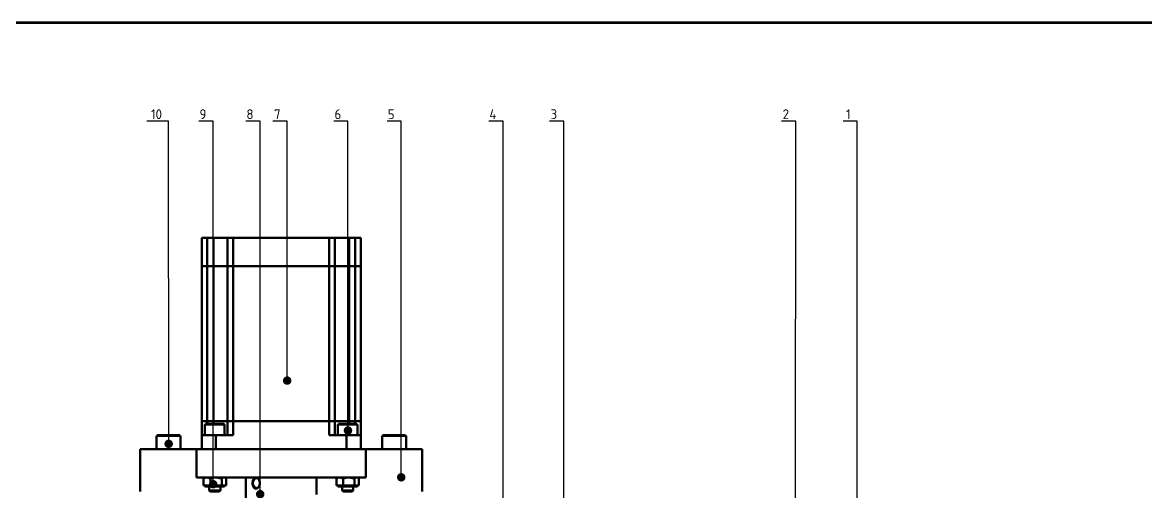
# Model space of a CAD drawing. Header units: millimetres. Extents: x -190 to 12889, y -227 to 3957.
# Drawn here: x 508.6 to 906.8, y 2342 to 2508.5 of the extents above; entities that cross this region are included whole.
import ezdxf
from ezdxf import colors
from ezdxf.entities.mleader import LeaderData, LeaderLine
from ezdxf.math import Vec2, Vec3

# ---------------------------------------------------------------- set-up
doc = ezdxf.new("R2010")
doc.units = ezdxf.units.MM
doc.header["$LTSCALE"] = 0.7
doc.layers.get('0').update_dxf_attribs({"color": 255})
for name, color, linetype, lineweight in [('AM_5', 10, 'Continuous', 25), ('CON', 7, 'Continuous', 50), ('KHUNGBV', 5, 'Continuous', 70)]:
    doc.layers.add(name, color=color, linetype=linetype, lineweight=lineweight)
doc.styles.add('TCVN7824', font='tcvn+7284-2003r.ttf', dxfattribs={"height": 3.5})

# ---------------------------------------------------------------- blocks, each defined once
blk = doc.blocks.new('dfhjd')
at = {"layer": 'KHUNGBV', "color": 9, "ltscale": 5}
blk.add_line((6559.44, 3469.71), (7718.44, 3469.71), dxfattribs=at)
blk = doc.blocks.new('_Dot')
at = {"color": 0, "linetype": 'ByBlock', "lineweight": -2}
blk.add_line((-0.5, 0), (-1, 0), dxfattribs=at)
at = {"color": 0, "linetype": 'ByBlock', "const_width": 0.5}
blk.add_lwpolyline([(-0.25, 0, 1), (0.25, 0, 1)], format="xyb", close=True, dxfattribs=at)

msp = doc.modelspace()

# ---------------------------------------------------------------- linework, layer by layer
at = {"linetype": 'Continuous', "lineweight": 25, "flags": 128}
for points in [[(590.4808, 2345.0318), (590.5668, 2345.6521), (590.8115, 2346.178), (591.1778, 2346.5294), (591.6098, 2346.6528), (592.0418, 2346.5294), (592.4081, 2346.178), (592.6528, 2345.6521), (592.7055, 2345.4224)], [(592.7055, 2344.6412), (592.6528, 2344.4115), (592.4081, 2343.8856), (592.0418, 2343.5342), (591.6098, 2343.4108), (591.1778, 2343.5342), (590.8115, 2343.8856), (590.5668, 2344.4115), (590.4808, 2345.0318)]]:
    msp.add_lwpolyline(points, dxfattribs=at)
at = {"linetype": 'Continuous', "lineweight": 25}
for centre, radius, start, end in [((573.4378, 2365.8318), 0.2, 90, 180), ((580.0378, 2365.8318), 0.2, 0, 90), ((620.5778, 2365.8318), 0.2, 90, 180), ((627.1778, 2365.8318), 0.2, 0, 90), ((556.3078, 2361.7818), 0.25, 90, 180), ((564.3078, 2361.7818), 0.25, 0, 90), ((636.3078, 2361.7818), 0.25, 90, 180), ((644.3078, 2361.7818), 0.25, 0, 90)]:
    msp.add_arc(centre, radius, start, end, dxfattribs=at)
at = {"layer": 'CON', "linetype": 'Continuous'}
for p, q in [((572.1078, 2432.0318), (572.1078, 2422.0318)), ((574.1078, 2432.0318), (572.1078, 2432.0318)), ((574.1078, 2432.0318), (574.1078, 2422.0318)), ((576.2578, 2432.0318), (574.1078, 2432.0318)), ((576.2578, 2432.0318), (576.2578, 2422.0318)), ((576.2578, 2432.0318), (581.2578, 2432.0318)), ((583.2578, 2432.0318), (581.2578, 2432.0318)), ((581.2578, 2432.0318), (581.2578, 2422.0318)), ((583.2578, 2432.0318), (583.2578, 2422.0318)), ((583.2578, 2432.0318), (617.3578, 2432.0318)), ((619.3578, 2432.0318), (617.3578, 2432.0318)), ((617.3578, 2432.0318), (617.3578, 2422.0318)), ((619.3578, 2432.0318), (619.3578, 2422.0318)), ((619.3578, 2432.0318), (624.3578, 2432.0318)), ((624.3578, 2432.0318), (624.3578, 2422.0318)), ((626.5078, 2432.0318), (624.3578, 2432.0318)), ((626.5078, 2432.0318), (626.5078, 2422.0318)), ((628.5078, 2432.0318), (626.5078, 2432.0318)), ((628.5078, 2432.0318), (628.5078, 2422.0318)), ((572.1078, 2422.0318), (574.1078, 2422.0318)), ((572.1078, 2422.0218), (572.1078, 2367.0418)), ((572.1078, 2422.0218), (574.1078, 2422.0218)), ((572.1578, 2422.0218), (572.1578, 2422.0318)), ((574.1078, 2422.0318), (576.2578, 2422.0318)), ((574.1078, 2422.0218), (574.1078, 2422.0318)), ((574.1078, 2422.0218), (574.1078, 2367.0418)), ((574.1078, 2422.0218), (576.2578, 2422.0218)), ((576.2578, 2422.0218), (576.2578, 2422.0318)), ((581.2578, 2422.0318), (576.2578, 2422.0318)), ((576.2578, 2422.0218), (576.2578, 2367.0418)), ((581.2578, 2422.0218), (576.2578, 2422.0218)), ((581.2578, 2422.0318), (583.2578, 2422.0318)), ((581.2578, 2422.0218), (581.2578, 2367.0418)), ((581.2578, 2422.0218), (583.2578, 2422.0218)), ((581.3078, 2422.0218), (581.3078, 2422.0318)), ((583.2578, 2422.0318), (617.3578, 2422.0318)), ((583.2578, 2422.0218), (583.2578, 2422.0318)), ((583.2578, 2422.0218), (583.2578, 2367.0418)), ((583.2578, 2422.0218), (617.3578, 2422.0218)), ((617.3578, 2422.0318), (619.3578, 2422.0318)), ((617.3578, 2422.0218), (617.3578, 2422.0318)), ((617.3578, 2422.0218), (617.3578, 2367.0418)), ((617.3578, 2422.0218), (619.3578, 2422.0218)), ((619.3078, 2422.0218), (619.3078, 2422.0318)), ((624.3578, 2422.0318), (619.3578, 2422.0318)), ((619.3578, 2422.0218), (619.3578, 2367.0418)), ((624.3578, 2422.0218), (619.3578, 2422.0218)), ((624.3578, 2422.0218), (624.3578, 2422.0318)), ((624.3578, 2422.0318), (626.5078, 2422.0318)), ((624.3578, 2422.0218), (624.3578, 2367.0418)), ((624.3578, 2422.0218), (626.5078, 2422.0218)), ((626.5078, 2422.0318), (628.5078, 2422.0318)), ((626.5078, 2422.0218), (626.5078, 2422.0318)), ((626.5078, 2422.0218), (626.5078, 2367.0418)), ((626.5078, 2422.0218), (628.5078, 2422.0218)), ((628.4578, 2422.0218), (628.4578, 2422.0318)), ((628.5078, 2422.0218), (628.5078, 2367.0418)), ((572.1078, 2367.0418), (574.1078, 2367.0418)), ((572.1078, 2367.0318), (572.1078, 2362.0318)), ((572.1078, 2367.0318), (574.1078, 2367.0318)), ((572.1578, 2367.0418), (572.1578, 2367.0318)), ((573.2378, 2365.8318), (573.2378, 2362.0318)), ((580.2378, 2365.8318), (573.2378, 2365.8318)), ((573.4378, 2366.0318), (580.0378, 2366.0318)), ((574.1078, 2367.0418), (576.2578, 2367.0418)), ((574.1078, 2367.0418), (574.1078, 2367.0318)), ((574.1078, 2367.0318), (576.2578, 2367.0318)), ((574.1078, 2367.0318), (574.1078, 2366.0318)), ((576.2578, 2367.0418), (576.2578, 2367.0318)), ((581.2578, 2367.0418), (576.2578, 2367.0418)), ((581.2578, 2367.0318), (576.2578, 2367.0318)), ((576.2578, 2367.0318), (576.2578, 2366.0318)), ((580.2378, 2362.0318), (580.2378, 2365.8318)), ((581.2578, 2367.0418), (583.2578, 2367.0418)), ((581.2578, 2367.0318), (581.2578, 2362.0318)), ((581.2578, 2367.0318), (583.2578, 2367.0318)), ((581.3078, 2367.0418), (581.3078, 2367.0318)), ((583.2578, 2367.0418), (617.3578, 2367.0418)), ((583.2578, 2367.0418), (583.2578, 2367.0318)), ((583.2578, 2367.0318), (583.2578, 2362.0318)), ((583.2578, 2367.0318), (617.3578, 2367.0318)), ((617.3578, 2367.0418), (619.3578, 2367.0418)), ((617.3578, 2367.0418), (617.3578, 2367.0318)), ((617.3578, 2367.0318), (617.3578, 2362.0318)), ((617.3578, 2367.0318), (619.3578, 2367.0318)), ((619.3078, 2367.0418), (619.3078, 2367.0318)), ((624.3578, 2367.0418), (619.3578, 2367.0418)), ((619.3578, 2367.0318), (619.3578, 2362.0318)), ((624.3578, 2367.0318), (619.3578, 2367.0318)), ((620.3778, 2365.8318), (620.3778, 2362.0318)), ((627.3778, 2365.8318), (620.3778, 2365.8318)), ((620.5778, 2366.0318), (627.1778, 2366.0318)), ((624.3578, 2367.0418), (624.3578, 2367.0318)), ((624.3578, 2367.0418), (626.5078, 2367.0418)), ((624.3578, 2367.0318), (626.5078, 2367.0318)), ((624.3578, 2367.0318), (624.3578, 2366.0318)), ((626.5078, 2367.0418), (628.5078, 2367.0418)), ((626.5078, 2367.0418), (626.5078, 2367.0318)), ((626.5078, 2367.0318), (628.5078, 2367.0318)), ((626.5078, 2367.0318), (626.5078, 2366.0318)), ((627.3778, 2362.0318), (627.3778, 2365.8318)), ((628.4578, 2367.0418), (628.4578, 2367.0318)), ((628.5078, 2367.0318), (628.5078, 2362.0318)), ((556.0578, 2361.7818), (556.0578, 2357.0318)), ((564.5578, 2361.7818), (556.0578, 2361.7818)), ((556.3078, 2362.0318), (564.3078, 2362.0318)), ((564.5578, 2357.0318), (564.5578, 2361.7818)), ((572.1078, 2362.0318), (572.1078, 2357.0318)), ((572.1078, 2362.0318), (577.1078, 2362.0318)), ((577.1078, 2362.0318), (577.1078, 2357.0318)), ((577.1078, 2362.0318), (583.2578, 2362.0318)), ((617.3578, 2362.0318), (623.5078, 2362.0318)), ((623.5078, 2362.0318), (623.5078, 2357.0318)), ((623.5078, 2362.0318), (628.5078, 2362.0318)), ((628.5078, 2362.0318), (628.5078, 2357.0318)), ((636.0578, 2361.7818), (636.0578, 2357.0318)), ((644.5578, 2361.7818), (636.0578, 2361.7818)), ((636.3078, 2362.0318), (644.3078, 2362.0318)), ((644.5578, 2357.0318), (644.5578, 2361.7818)), ((550.3078, 2342.0318), (550.3078, 2357.0318)), ((550.3078, 2357.0318), (570.3078, 2357.0318)), ((574.5564, 2357.0318), (570.3078, 2357.0318)), ((570.3078, 2347.0318), (570.3078, 2357.0318)), ((574.6078, 2357.0318), (577.1078, 2357.0318)), ((577.1078, 2357.0318), (623.5078, 2357.0318)), ((623.5078, 2357.0318), (626.0078, 2357.0318)), ((630.3078, 2357.0318), (626.0593, 2357.0318)), ((630.3078, 2347.0318), (630.3078, 2357.0318)), ((630.3078, 2357.0318), (650.3078, 2357.0318)), ((650.3078, 2357.0318), (650.3078, 2342.0318)), ((630.3078, 2347.0318), (570.3078, 2347.0318)), ((572.965, 2346.8389), (572.7308, 2346.7192)), ((572.7308, 2344.2318), (572.7308, 2346.7192)), ((573.2378, 2347.0318), (572.9488, 2346.8649)), ((575.1898, 2346.7192), (573.9603, 2347.0318)), ((575.1898, 2344.2318), (575.1898, 2346.7192)), ((579.1969, 2346.7192), (577.1933, 2347.0318)), ((579.1969, 2344.2318), (579.1969, 2346.7192)), ((580.5268, 2346.8649), (580.2378, 2347.0318)), ((580.7449, 2344.2318), (580.7449, 2346.7192)), ((587.8078, 2347.0318), (587.8078, 2339.2318)), ((612.8078, 2341.0318), (612.8078, 2347.0318)), ((620.105, 2346.8389), (619.8708, 2346.7192)), ((619.8708, 2344.2318), (619.8708, 2346.7192)), ((620.3778, 2347.0318), (620.0888, 2346.8649)), ((622.3298, 2346.7192), (621.1003, 2347.0318)), ((622.3298, 2344.2318), (622.3298, 2346.7192)), ((626.3369, 2346.7192), (624.3333, 2347.0318)), ((626.3369, 2344.2318), (626.3369, 2346.7192)), ((627.6668, 2346.8649), (627.3778, 2347.0318)), ((627.8849, 2344.2318), (627.8849, 2346.7192)), ((572.7308, 2344.2318), (573.9603, 2344.2318)), ((573.2378, 2344.2318), (573.2378, 2343.8318)), ((573.2378, 2343.8318), (579.9709, 2343.8318)), ((573.9603, 2344.2318), (575.1898, 2344.2318)), ((574.7378, 2343.8318), (574.7378, 2342.4218)), ((574.7378, 2342.4218), (575.1278, 2342.0318)), ((574.7378, 2342.4218), (578.7378, 2342.4218)), ((575.1278, 2342.0318), (578.3478, 2342.0318)), ((575.1898, 2344.2318), (577.1933, 2344.2318)), ((577.1933, 2344.2318), (579.1969, 2344.2318)), ((578.3478, 2342.0318), (578.7378, 2342.4218)), ((578.7378, 2342.4218), (578.7378, 2343.8318)), ((579.1969, 2344.2318), (579.9709, 2344.2318)), ((579.9709, 2344.2318), (580.7449, 2344.2318)), ((579.9709, 2343.8318), (580.2378, 2343.8318)), ((580.2378, 2343.8318), (580.2378, 2344.2318)), ((619.8708, 2344.2318), (621.1003, 2344.2318)), ((620.3778, 2344.2318), (620.3778, 2343.8318)), ((620.3778, 2343.8318), (627.1109, 2343.8318)), ((621.1003, 2344.2318), (622.3298, 2344.2318)), ((621.8778, 2343.8318), (621.8778, 2342.4218)), ((621.8778, 2342.4218), (622.2678, 2342.0318)), ((621.8778, 2342.4218), (625.8778, 2342.4218)), ((622.2678, 2342.0318), (625.4878, 2342.0318)), ((622.3298, 2344.2318), (624.3333, 2344.2318)), ((624.3333, 2344.2318), (626.3369, 2344.2318)), ((625.4878, 2342.0318), (625.8778, 2342.4218)), ((625.8778, 2342.4218), (625.8778, 2343.8318)), ((626.3369, 2344.2318), (627.1109, 2344.2318)), ((627.1109, 2344.2318), (627.8849, 2344.2318)), ((627.1109, 2343.8318), (627.3778, 2343.8318)), ((627.3778, 2343.8318), (627.3778, 2344.2318))]:
    msp.add_line(p, q, dxfattribs=at)
for points, knots in [([(573.9603, 2347.0318), (573.9311, 2347.0315), (573.5159, 2347.027), (573.1091, 2346.8675), (572.7308, 2346.7192)], [0, 0, 0, 0, 0.07017422, 1, 1, 1, 1]), ([(577.1933, 2347.0318), (577.1458, 2347.0315), (576.4693, 2347.027), (575.8062, 2346.8675), (575.1898, 2346.7192)], [0, 0, 0, 0, 0.07017422, 1, 1, 1, 1]), ([(579.9709, 2347.0318), (579.9005, 2347.0272), (579.6385, 2347.0099), (579.3834, 2346.842), (579.1969, 2346.7192)], [0, 0, 0, 0, 0.26863361, 1, 1, 1, 1]), ([(580.7449, 2346.7192), (580.6805, 2346.7737), (580.6079, 2346.8352), (580.5326, 2346.8571), (580.5242, 2346.8596)], [0, 0, 0, 0, 0.88853643, 1, 1, 1, 1]), ([(592.3363, 2346.3982), (592.2327, 2346.5291), (592.0313, 2346.7835), (591.6527, 2347.0004), (591.257, 2347.0605), (590.8741, 2346.9277), (590.5512, 2346.6134), (590.3167, 2346.1621), (590.1692, 2345.6197), (590.1509, 2345.2271), (590.1418, 2345.0318)], [0, 0, 0, 0, 0.12286725, 0.23882771, 0.3586368, 0.48743163, 0.61519981, 0.74284154, 0.87206122, 1, 1, 1, 1]), ([(592.7337, 2345.0318), (592.7154, 2345.282), (592.6788, 2345.7834), (592.4506, 2346.193), (592.3363, 2346.3982)], [0, 0, 0, 0, 0.49888738, 1, 1, 1, 1]), ([(621.1003, 2347.0318), (621.0711, 2347.0315), (620.6559, 2347.027), (620.2491, 2346.8675), (619.8708, 2346.7192)], [0, 0, 0, 0, 0.07017422, 1, 1, 1, 1]), ([(624.3333, 2347.0318), (624.2858, 2347.0315), (623.6093, 2347.027), (622.9462, 2346.8675), (622.3298, 2346.7192)], [0, 0, 0, 0, 0.07017422, 1, 1, 1, 1]), ([(627.1109, 2347.0318), (627.0405, 2347.0272), (626.7785, 2347.0099), (626.5234, 2346.842), (626.3369, 2346.7192)], [0, 0, 0, 0, 0.26863361, 1, 1, 1, 1]), ([(627.8849, 2346.7192), (627.8205, 2346.7737), (627.7479, 2346.8352), (627.6726, 2346.8571), (627.6642, 2346.8596)], [0, 0, 0, 0, 0.88853643, 1, 1, 1, 1]), ([(590.1418, 2345.0318), (590.1582, 2344.7686), (590.1907, 2344.2497), (590.4114, 2343.6807), (590.6593, 2343.3392), (590.9403, 2343.1042), (591.3311, 2342.9862), (591.7461, 2343.1024), (592.0686, 2343.3347), (592.3717, 2343.6754), (592.6659, 2344.2465), (592.7109, 2344.768), (592.7337, 2345.0318)], [0, 0, 0, 0, 0.12995899, 0.25619641, 0.32489257, 0.38842349, 0.49969979, 0.61055734, 0.67356748, 0.74251932, 0.86974096, 1, 1, 1, 1])]:
    msp.add_open_spline(points, degree=3, knots=knots, dxfattribs=at)

# ---------------------------------------------------------------- block references
at = {"layer": 'AM_5'}
msp.add_blockref('dfhjd', (-6371.2081, -961.1786), dxfattribs=at)

# ---------------------------------------------------------------- leaders
at = {"layer": 'AM_5', "ltscale": 0.2}
ml = msp.add_multileader_mtext('Standard', dxfattribs=at)
ml.set_content('10', color=256, style='TCVN7824')
ml.set_leader_properties()
ml.set_arrow_properties(name='DOT')
ml.build(insert=Vec2(0, 0))
ml.multileader.update_dxf_attribs({"text_left_attachment_type": 6, "text_right_attachment_type": 6, "dogleg_length": 0.36, "arrow_head_size": 3})
ctx = ml.context
ctx.base_point, ctx.char_height, ctx.arrow_head_size, ctx.plane_origin = Vec3(552.5337, 2473.512), 3.5, 3, Vec3(560.4007, 2358.9606)
ctx.left_attachment, ctx.right_attachment, ctx.text_align_type = 6, 6, 2
notes = []
notes.append((ctx, [(1, (1, 1, 0), (560.3937, 2473.512), (-1, 0), 0.36, [(0, [(560.4007, 2358.9606)], 0, [])])]))
ctx.mtext.insert, ctx.mtext.alignment, ctx.mtext.flow_direction = Vec3(558.0337, 2477.712), 3, 5
ml = msp.add_multileader_mtext('Standard', dxfattribs=at)
ml.set_content('9', color=256, style='TCVN7824')
ml.set_leader_properties()
ml.set_arrow_properties(name='DOT')
ml.build(insert=Vec2(0, 0))
ml.multileader.update_dxf_attribs({"text_left_attachment_type": 6, "text_right_attachment_type": 6, "dogleg_length": 0.36, "arrow_head_size": 3})
ctx = ml.context
ctx.base_point, ctx.char_height, ctx.arrow_head_size, ctx.plane_origin = Vec3(570.0505, 2473.512), 3.5, 3, Vec3(576.1842, 2344.6324)
ctx.left_attachment, ctx.right_attachment, ctx.text_align_type = 6, 6, 2
notes.append((ctx, [(1, (1, 1, 0), (576.1605, 2473.512), (-1, 0), 0.36, [(0, [(576.1842, 2344.6324)], 0, [])])]))
ctx.mtext.insert, ctx.mtext.alignment, ctx.mtext.flow_direction = Vec3(573.8005, 2477.712), 3, 5
ml = msp.add_multileader_mtext('Standard', dxfattribs=at)
ml.set_content('8', color=256, style='TCVN7824')
ml.set_leader_properties()
ml.set_arrow_properties(name='DOT')
ml.build(insert=Vec2(0, 0))
ml.multileader.update_dxf_attribs({"text_left_attachment_type": 6, "text_right_attachment_type": 6, "dogleg_length": 0.36, "arrow_head_size": 3})
ctx = ml.context
ctx.base_point, ctx.char_height, ctx.arrow_head_size, ctx.plane_origin = Vec3(586.7338, 2473.512), 3.5, 3, Vec3(592.8495, 2341.1047)
ctx.left_attachment, ctx.right_attachment, ctx.text_align_type = 6, 6, 2
notes.append((ctx, [(1, (1, 1, 0), (592.8438, 2473.512), (-1, 0), 0.36, [(0, [(592.8495, 2341.1047)], 0, [])])]))
ctx.mtext.insert, ctx.mtext.alignment, ctx.mtext.flow_direction = Vec3(590.4838, 2477.712), 3, 5
ml = msp.add_multileader_mtext('Standard', dxfattribs=at)
ml.set_content('7', color=256, style='TCVN7824')
ml.set_leader_properties()
ml.set_arrow_properties(name='DOT')
ml.build(insert=Vec2(0, 0))
ml.multileader.update_dxf_attribs({"text_left_attachment_type": 6, "text_right_attachment_type": 6, "dogleg_length": 0.36, "arrow_head_size": 3})
ctx = ml.context
ctx.base_point, ctx.char_height, ctx.arrow_head_size, ctx.plane_origin = Vec3(596.3157, 2473.512), 3.5, 3, Vec3(602.42, 2381.4156)
ctx.left_attachment, ctx.right_attachment, ctx.text_align_type = 6, 6, 2
notes.append((ctx, [(1, (1, 1, 0), (602.4257, 2473.512), (-1, 0), 0.36, [(0, [(602.42, 2381.4156)], 0, [])])]))
ctx.mtext.insert, ctx.mtext.alignment, ctx.mtext.flow_direction = Vec3(600.0657, 2477.712), 3, 5
ml = msp.add_multileader_mtext('Standard', dxfattribs=at)
ml.set_content('6', color=256, style='TCVN7824')
ml.set_leader_properties()
ml.set_arrow_properties(name='DOT')
ml.build(insert=Vec2(0, 0))
ml.multileader.update_dxf_attribs({"text_left_attachment_type": 6, "text_right_attachment_type": 6, "dogleg_length": 0.36, "arrow_head_size": 3})
ctx = ml.context
ctx.base_point, ctx.char_height, ctx.arrow_head_size, ctx.plane_origin = Vec3(617.8671, 2473.512), 3.5, 3, Vec3(623.9771, 2363.6936)
ctx.left_attachment, ctx.right_attachment, ctx.text_align_type = 6, 6, 2
notes.append((ctx, [(0, (1, 1, 0), (623.9771, 2473.512), (-1, 0), 0.36, [(0, [(623.9771, 2363.6936)], 0, [])])]))
ctx.mtext.insert, ctx.mtext.alignment, ctx.mtext.flow_direction = Vec3(621.6171, 2477.712), 3, 5
ml = msp.add_multileader_mtext('Standard', dxfattribs=at)
ml.set_content('5', color=256, style='TCVN7824')
ml.set_leader_properties()
ml.set_arrow_properties(name='DOT')
ml.build(insert=Vec2(0, 0))
ml.multileader.update_dxf_attribs({"text_left_attachment_type": 6, "text_right_attachment_type": 6, "dogleg_length": 0.36, "arrow_head_size": 3})
ctx = ml.context
ctx.base_point, ctx.char_height, ctx.arrow_head_size, ctx.plane_origin = Vec3(636.7746, 2473.512), 3.5, 3, Vec3(642.8708, 2347.0918)
ctx.left_attachment, ctx.right_attachment, ctx.text_align_type = 6, 6, 2
notes.append((ctx, [(1, (1, 1, 0), (642.8846, 2473.512), (-1, 0), 0.36, [(0, [(642.8708, 2347.0918)], 0, [])])]))
ctx.mtext.insert, ctx.mtext.alignment, ctx.mtext.flow_direction = Vec3(640.5246, 2477.712), 3, 5
ml = msp.add_multileader_mtext('Standard', dxfattribs=at)
ml.set_content('4', color=256, style='TCVN7824')
ml.set_leader_properties()
ml.set_arrow_properties(name='DOT')
ml.build(insert=Vec2(0, 0))
ml.multileader.update_dxf_attribs({"text_left_attachment_type": 6, "text_right_attachment_type": 6, "dogleg_length": 0.36, "arrow_head_size": 3})
ctx = ml.context
ctx.base_point, ctx.char_height, ctx.arrow_head_size, ctx.plane_origin = Vec3(672.5312, 2473.512), 3.5, 3, Vec3(679.0578, 2332.0318)
ctx.left_attachment, ctx.right_attachment, ctx.text_align_type = 6, 6, 2
notes.append((ctx, [(1, (1, 1, 0), (678.9912, 2473.512), (-1, 0), 0.36, [(0, [(679.0578, 2332.0318)], 0, [])])]))
ctx.mtext.insert, ctx.mtext.alignment, ctx.mtext.flow_direction = Vec3(676.6312, 2477.712), 3, 5
ml = msp.add_multileader_mtext('Standard', dxfattribs=at)
ml.set_content('3', color=256, style='TCVN7824')
ml.set_leader_properties()
ml.set_arrow_properties(name='DOT')
ml.build(insert=Vec2(0, 0))
ml.multileader.update_dxf_attribs({"text_left_attachment_type": 6, "text_right_attachment_type": 6, "dogleg_length": 0.36, "arrow_head_size": 3})
ctx = ml.context
ctx.base_point, ctx.char_height, ctx.arrow_head_size, ctx.plane_origin = Vec3(694.4104, 2473.512), 3.5, 3, Vec3(700.5063, 2331.5133)
ctx.left_attachment, ctx.right_attachment, ctx.text_align_type = 6, 6, 2
notes.append((ctx, [(1, (1, 1, 0), (700.5204, 2473.512), (-1, 0), 0.36, [(0, [(700.5063, 2331.5133)], 0, [])])]))
ctx.mtext.insert, ctx.mtext.alignment, ctx.mtext.flow_direction = Vec3(698.1604, 2477.712), 3, 5
ml = msp.add_multileader_mtext('Standard', dxfattribs=at)
ml.set_content('2', color=256, style='TCVN7824')
ml.set_leader_properties()
ml.set_arrow_properties(name='DOT')
ml.build(insert=Vec2(0, 0))
ml.multileader.update_dxf_attribs({"text_left_attachment_type": 6, "text_right_attachment_type": 6, "dogleg_length": 0.36, "arrow_head_size": 3})
ctx = ml.context
ctx.base_point, ctx.char_height, ctx.arrow_head_size, ctx.plane_origin = Vec3(776.6419, 2473.512), 3.5, 3, Vec3(782.7151, 2315.9418)
ctx.left_attachment, ctx.right_attachment, ctx.text_align_type = 6, 6, 2
notes.append((ctx, [(1, (1, 1, 0), (782.7519, 2473.512), (-1, 0), 0.36, [(0, [(782.7151, 2315.9418)], 0, [])])]))
ctx.mtext.insert, ctx.mtext.alignment, ctx.mtext.flow_direction = Vec3(780.3919, 2477.712), 3, 5
ml = msp.add_multileader_mtext('Standard', dxfattribs=at)
ml.set_content('1', color=256, style='TCVN7824')
ml.set_leader_properties()
ml.set_arrow_properties(name='DOT')
ml.build(insert=Vec2(0, 0))
ml.multileader.update_dxf_attribs({"text_left_attachment_type": 6, "text_right_attachment_type": 6, "dogleg_length": 0.36, "arrow_head_size": 3})
ctx = ml.context
ctx.base_point, ctx.char_height, ctx.arrow_head_size, ctx.plane_origin = Vec3(799.1386, 2473.512), 3.5, 3, Vec3(804.5486, 2321.7464)
ctx.left_attachment, ctx.right_attachment, ctx.text_align_type = 6, 6, 2
notes.append((ctx, [(0, (1, 1, 0), (804.5486, 2473.512), (-1, 0), 0.36, [(0, [(804.5486, 2321.7464)], 0, [])])]))
ctx.mtext.insert, ctx.mtext.alignment, ctx.mtext.flow_direction = Vec3(802.1886, 2477.712), 3, 5
for ctx, leaders in notes:
    for number, flags, end, landing, length, lines in leaders:
        leader = LeaderData()
        leader.index, (leader.has_last_leader_line, leader.has_dogleg_vector, leader.attachment_direction) = number, flags
        leader.last_leader_point, leader.dogleg_vector, leader.dogleg_length = Vec3(end), Vec3(landing), length
        for number, points, colour, breaks in lines:
            line = LeaderLine()
            line.index, line.vertices, line.color, line.breaks = number, Vec3.list(points), colors.encode_raw_color(colour), breaks
            leader.lines.append(line)
        ctx.leaders.append(leader)

doc.saveas('drawing.dxf')
